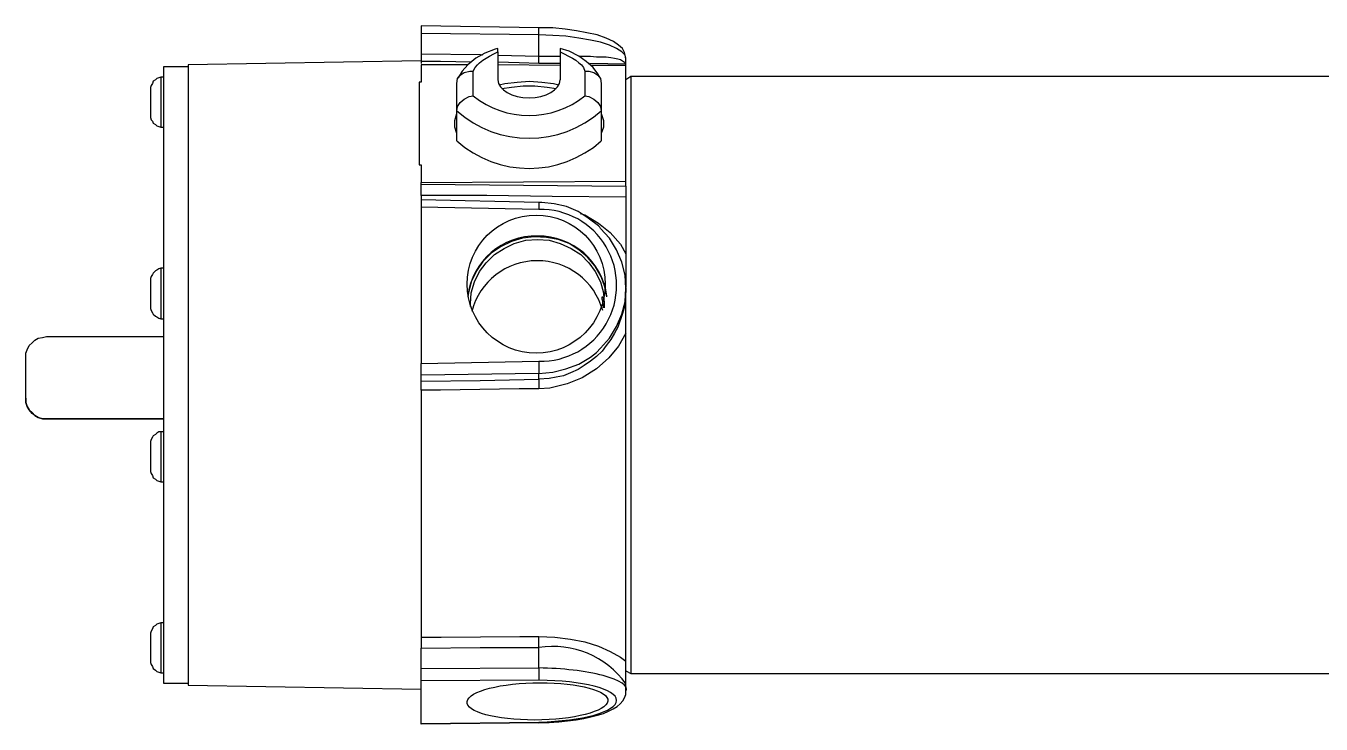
# Model space of a CAD drawing. Header units: inches. Extents: x 4 to 211, y 30 to 478.
# Drawn here: x 24.81 to 32.72, y 32.92 to 37.19 of the extents above; entities that cross this region are included whole.
import ezdxf

# ---------------------------------------------------------------- set-up
doc = ezdxf.new("R2010")
doc.units = ezdxf.units.IN
doc.header["$MEASUREMENT"] = 0

msp = doc.modelspace()

# ---------------------------------------------------------------- linework, layer by layer
for p, q in [((27.94353, 37.17561), (27.22373, 37.18816)), ((27.22373, 37.18816), (27.22373, 37.18398)), ((27.22373, 37.18398), (27.22373, 37.17979)), ((27.22373, 37.17979), (27.22373, 37.17143)), ((27.22373, 37.17143), (27.22373, 37.16306)), ((27.22373, 37.16306), (27.22373, 37.15469)), ((27.22373, 37.15469), (27.22373, 37.14213)), ((27.94353, 37.13376), (27.22373, 37.14213)), ((27.22373, 37.14213), (27.22373, 37.01658)), ((27.95609, 37.17561), (27.94353, 37.17561)), ((27.94353, 37.17143), (27.94353, 37.17561)), ((27.94353, 37.16306), (27.94353, 37.17143)), ((27.94353, 37.15469), (27.94353, 37.16306)), ((27.94353, 37.14213), (27.94353, 37.15469)), ((27.94353, 37.13376), (27.94353, 37.14213)), ((27.94353, 37.00403), (27.94353, 37.13376)), ((28.02723, 37.12958), (27.94353, 37.13376)), ((28.02723, 37.17561), (27.95609, 37.17561)), ((28.10256, 37.16724), (28.02723, 37.17561)), ((28.10674, 37.12539), (28.02723, 37.12958)), ((28.1737, 37.15887), (28.10256, 37.16724)), ((28.18626, 37.11284), (28.10674, 37.12539)), ((28.23648, 37.14632), (28.1737, 37.15887)), ((28.2574, 37.10028), (28.18626, 37.11284)), ((28.29925, 37.13376), (28.23648, 37.14632)), ((28.35365, 37.11284), (28.29925, 37.13376)), ((28.39969, 37.09191), (28.35365, 37.11284)), ((27.6757, 37.04588), (27.61292, 37.02077)), ((27.69244, 37.05006), (27.6757, 37.04588)), ((27.69244, 37.04588), (27.69244, 37.05006)), ((27.69244, 37.02914), (27.69244, 37.04588)), ((28.12767, 37.03332), (28.07326, 37.05006)), ((28.07326, 37.05006), (28.07326, 37.02914)), ((28.18626, 37.00403), (28.12767, 37.03332)), ((28.32017, 37.08773), (28.2574, 37.10028)), ((28.37458, 37.07099), (28.32017, 37.08773)), ((28.41643, 37.05006), (28.37458, 37.07099)), ((28.42898, 37.07099), (28.39969, 37.09191)), ((28.44991, 37.02914), (28.41643, 37.05006)), ((28.45409, 37.05006), (28.42898, 37.07099)), ((28.46665, 37.02495), (28.45409, 37.05006)), ((27.22373, 36.97473), (25.80086, 36.94962)), ((27.22373, 37.01658), (27.22373, 37.00403)), ((27.22373, 37.01658), (27.58363, 37.0124)), ((27.22373, 37.00403), (27.22373, 36.98729)), ((27.22373, 36.98729), (27.22373, 36.97473)), ((27.22373, 36.97473), (27.22373, 36.97055)), ((27.34091, 36.97055), (27.22373, 36.97055)), ((27.22373, 36.97055), (27.22373, 36.95799)), ((27.52923, 36.96636), (27.34091, 36.97055)), ((27.55852, 36.99147), (27.5083, 36.94962)), ((27.61292, 37.02077), (27.55852, 36.99147)), ((27.56689, 36.94962), (27.57945, 36.96218)), ((27.57945, 36.96218), (27.60037, 36.97892)), ((27.58363, 37.0124), (27.59618, 37.00821)), ((27.60037, 36.97892), (27.62129, 36.99147)), ((27.62129, 36.99147), (27.64222, 37.00403)), ((27.64222, 37.00403), (27.66733, 37.01658)), ((27.66733, 37.01658), (27.69244, 37.02914)), ((27.69244, 37.02914), (27.69244, 36.85756)), ((27.69244, 37.00821), (27.94353, 37.00403)), ((27.82217, 36.96218), (27.69244, 36.96636)), ((27.94353, 36.95799), (27.82217, 36.96218)), ((27.94353, 37.00403), (27.97283, 37.00403)), ((27.94353, 36.99566), (27.94353, 37.00403)), ((27.94353, 36.98729), (27.94353, 36.99566)), ((27.94353, 36.97892), (27.94353, 36.98729)), ((27.94353, 36.97473), (27.94353, 36.97892)), ((27.94353, 36.96636), (27.94353, 36.97473)), ((27.94353, 36.96218), (27.94353, 36.96636)), ((27.94353, 36.95799), (27.94353, 36.96218)), ((27.97701, 36.95799), (27.94353, 36.95799)), ((27.97283, 37.00403), (28.00631, 37.00403)), ((28.01049, 36.95799), (27.97701, 36.95799)), ((28.00631, 37.00403), (28.04815, 37.00403)), ((28.06489, 36.95799), (28.01049, 36.95799)), ((28.04815, 37.00403), (28.07326, 37.00403)), ((28.07326, 36.95799), (28.06489, 36.95799)), ((28.07326, 37.02914), (28.09837, 37.01658)), ((28.07326, 37.02914), (28.07326, 36.85756)), ((28.09837, 37.01658), (28.12348, 37.00403)), ((28.12348, 37.00403), (28.14859, 36.99147)), ((28.14859, 36.99147), (28.16952, 36.97892)), ((28.16952, 36.97892), (28.18626, 36.96218)), ((28.18626, 37.00403), (28.21974, 37.00403)), ((28.23229, 36.97055), (28.18626, 37.00403)), ((28.18626, 36.96218), (28.203, 36.94962)), ((28.21974, 37.00403), (28.2574, 37.00403)), ((28.27414, 36.93289), (28.23229, 36.97055)), ((28.47502, 36.95381), (28.25322, 36.95799)), ((28.2574, 37.00403), (28.29506, 36.99984)), ((28.29506, 36.99984), (28.32854, 36.99984)), ((28.32854, 36.99984), (28.35365, 36.99984)), ((28.35365, 36.99984), (28.38295, 36.99566)), ((28.38295, 36.99566), (28.40387, 36.99147)), ((28.40387, 36.99147), (28.4248, 36.98729)), ((28.4248, 36.98729), (28.44154, 36.9831)), ((28.44154, 36.9831), (28.45409, 36.97473)), ((28.47083, 37.00821), (28.44991, 37.02914)), ((28.45409, 36.97473), (28.46665, 36.96636)), ((28.47502, 36.99147), (28.46665, 37.02495)), ((28.46665, 36.96636), (28.47083, 36.95799)), ((28.47502, 36.98729), (28.47083, 37.00821)), ((28.47083, 36.95799), (28.47502, 36.95381)), ((28.47502, 36.9831), (28.47502, 36.99147)), ((28.47502, 36.94544), (28.47502, 36.98729)), ((28.47502, 36.94962), (28.47502, 36.95381)), ((25.63346, 36.8743), (25.62091, 36.87011)), ((25.63346, 36.8743), (25.63346, 36.87011)), ((25.6502, 36.8743), (25.63346, 36.8743)), ((25.80086, 36.93707), (25.6502, 36.93707)), ((25.6502, 36.93707), (25.6502, 36.93289)), ((25.6502, 36.93289), (25.6502, 36.92033)), ((25.6502, 36.92033), (25.6502, 36.89522)), ((25.6502, 36.89522), (25.6502, 36.8743)), ((25.6502, 36.8743), (25.6502, 36.87011)), ((25.80086, 36.94962), (25.80086, 36.93707)), ((25.80086, 36.93707), (25.80086, 36.91196)), ((25.80086, 36.91196), (25.80086, 36.8743)), ((25.80086, 36.8743), (25.80086, 36.82408)), ((27.22373, 36.94962), (27.22373, 36.845)), ((27.5083, 36.94962), (27.22373, 36.94962)), ((27.44553, 36.86593), (27.46227, 36.88685)), ((27.47482, 36.91196), (27.44971, 36.87011)), ((27.46227, 36.88685), (27.48738, 36.90359)), ((27.5083, 36.94962), (27.47482, 36.91196)), ((27.48738, 36.90359), (27.52086, 36.91196)), ((27.52086, 36.91196), (27.54178, 36.91196)), ((27.54178, 36.91196), (27.55434, 36.93289)), ((27.54178, 36.7613), (27.54178, 36.91196)), ((27.55434, 36.93289), (27.56689, 36.94962)), ((28.07326, 36.94544), (27.69244, 36.94962)), ((28.203, 36.94962), (28.21555, 36.93289)), ((28.21555, 36.93289), (28.22392, 36.91196)), ((28.22392, 36.91196), (28.24903, 36.91196)), ((28.22392, 36.91196), (28.22392, 36.7613)), ((28.24903, 36.91196), (28.27832, 36.90359)), ((28.47502, 36.94544), (28.26159, 36.94544)), ((28.30343, 36.89522), (28.27414, 36.93289)), ((28.27832, 36.90359), (28.30343, 36.88685)), ((28.32017, 36.86593), (28.30343, 36.89522)), ((28.30343, 36.88685), (28.32017, 36.86593)), ((28.47502, 36.23819), (28.47502, 36.94544)), ((28.50431, 36.87848), (28.47502, 36.85756)), ((28.50431, 36.87848), (28.50431, 36.8743)), ((33.0282, 36.87848), (28.50431, 36.87848)), ((28.50431, 36.8743), (28.50431, 36.86593)), ((25.57487, 36.82408), (25.57069, 36.81152)), ((25.57069, 36.81152), (25.57069, 36.79897)), ((25.57069, 36.79897), (25.57069, 36.7906)), ((25.58324, 36.83663), (25.57487, 36.82408)), ((25.58743, 36.84919), (25.58324, 36.83663)), ((25.59998, 36.85756), (25.58743, 36.84919)), ((25.60835, 36.86593), (25.59998, 36.85756)), ((25.62091, 36.87011), (25.60835, 36.86593)), ((25.63346, 36.87011), (25.63346, 36.85756)), ((25.63346, 36.85756), (25.63346, 36.83245)), ((25.63346, 36.83245), (25.63346, 36.79478)), ((25.63346, 36.79478), (25.63346, 36.75712)), ((25.6502, 36.87011), (25.6502, 36.85756)), ((25.6502, 36.85756), (25.6502, 36.83245)), ((25.6502, 36.85756), (25.6502, 36.80734)), ((25.6502, 36.83245), (25.6502, 36.79478)), ((25.6502, 36.80734), (25.6502, 36.74456)), ((25.6502, 36.79478), (25.6502, 36.75712)), ((25.80086, 36.82408), (25.80086, 36.76549)), ((27.22373, 36.845), (27.21117, 36.845)), ((27.21117, 36.845), (27.21117, 36.79897)), ((27.21117, 36.79897), (27.21117, 36.74875)), ((27.44134, 36.83663), (27.44553, 36.86593)), ((27.44134, 36.66924), (27.44134, 36.83663)), ((27.44971, 36.87011), (27.44553, 36.86593)), ((27.70081, 36.82826), (27.73429, 36.83663)), ((27.77614, 36.81152), (27.71755, 36.80315)), ((27.73429, 36.83663), (27.80962, 36.845)), ((27.84728, 36.81989), (27.77614, 36.81152)), ((27.80962, 36.845), (27.88494, 36.84919)), ((27.91842, 36.81989), (27.84728, 36.81989)), ((27.88494, 36.84919), (27.96027, 36.845)), ((27.99375, 36.81152), (27.91842, 36.81989)), ((27.96027, 36.845), (28.03142, 36.83663)), ((28.04815, 36.80315), (27.99375, 36.81152)), ((28.03142, 36.83663), (28.06489, 36.82826)), ((28.32017, 36.86593), (28.32436, 36.83663)), ((28.32436, 36.83663), (28.32436, 36.66924)), ((28.50431, 36.86593), (28.50431, 36.845)), ((28.50431, 36.845), (28.50431, 36.81152)), ((28.50431, 36.81152), (28.50431, 36.76967)), ((25.57069, 36.7906), (25.57069, 36.77386)), ((25.57069, 36.77386), (25.57069, 36.74875)), ((25.57069, 36.74875), (25.57069, 36.71945)), ((25.57069, 36.71945), (25.57069, 36.69016)), ((25.63346, 36.75712), (25.63346, 36.71109)), ((25.6502, 36.75712), (25.6502, 36.71109)), ((25.6502, 36.74456), (25.6502, 36.67342)), ((25.80086, 36.76549), (25.80086, 36.69435)), ((27.21117, 36.74875), (27.21117, 36.69435)), ((27.44553, 36.69435), (27.46227, 36.71945)), ((27.46227, 36.71945), (27.48738, 36.74038)), ((27.48738, 36.74038), (27.51667, 36.75712)), ((27.51667, 36.75712), (27.54178, 36.7613)), ((28.22392, 36.7613), (28.24903, 36.75712)), ((28.24903, 36.75712), (28.27832, 36.74038)), ((28.27832, 36.74038), (28.30343, 36.71945)), ((28.30343, 36.71945), (28.32017, 36.69435)), ((28.50431, 36.76967), (28.50431, 36.71109)), ((25.57069, 36.69016), (25.57069, 36.66505)), ((25.57069, 36.66505), (25.57069, 36.64831)), ((25.57069, 36.64831), (25.57069, 36.64413)), ((25.57069, 36.64413), (25.57069, 36.62739)), ((25.63346, 36.71109), (25.63346, 36.66924)), ((25.63346, 36.66924), (25.63346, 36.63157)), ((25.6502, 36.71109), (25.6502, 36.66924)), ((25.6502, 36.67342), (25.6502, 36.58972)), ((25.6502, 36.66924), (25.6502, 36.63157)), ((25.80086, 36.69435), (25.80086, 36.61065)), ((27.21117, 36.69435), (27.21117, 36.63157)), ((27.42879, 36.61065), (27.44134, 36.6525)), ((27.44134, 36.66924), (27.44553, 36.69435)), ((27.44134, 36.4851), (27.44134, 36.66924)), ((28.32017, 36.69435), (28.32436, 36.66924)), ((28.32436, 36.66924), (28.32436, 36.4851)), ((28.32436, 36.6525), (28.33691, 36.61065)), ((28.50431, 36.71109), (28.50431, 36.64413)), ((28.50431, 36.64413), (28.50431, 36.56461)), ((25.57069, 36.62739), (25.57487, 36.61483)), ((25.57487, 36.61483), (25.58324, 36.60646)), ((25.58324, 36.60646), (25.58743, 36.59391)), ((25.58743, 36.59391), (25.59998, 36.58554)), ((25.59998, 36.58554), (25.60835, 36.57717)), ((25.60835, 36.57717), (25.62091, 36.57298)), ((25.62091, 36.57298), (25.63346, 36.5688)), ((25.63346, 36.63157), (25.63346, 36.59809)), ((25.63346, 36.59809), (25.63346, 36.57717)), ((25.63346, 36.57717), (25.63346, 36.5688)), ((25.63346, 36.5688), (25.6502, 36.5688)), ((25.6502, 36.63157), (25.6502, 36.59809)), ((25.6502, 36.59809), (25.6502, 36.57717)), ((25.6502, 36.58972), (25.6502, 36.49765)), ((25.80086, 36.61065), (25.80086, 36.51858)), ((27.21117, 36.63157), (27.21117, 36.5688)), ((27.21117, 36.5688), (27.21117, 36.49347)), ((27.42879, 36.5688), (27.42879, 36.61065)), ((27.44134, 36.53113), (27.42879, 36.5688)), ((28.33691, 36.5688), (28.32436, 36.53113)), ((28.33691, 36.61065), (28.33691, 36.5688)), ((28.50431, 36.56461), (28.50431, 36.47255)), ((25.6502, 36.49765), (25.6502, 36.39303)), ((25.80086, 36.51858), (25.80086, 36.41814)), ((27.21117, 36.49347), (27.21117, 36.41814)), ((25.80086, 36.41814), (25.80086, 36.30515)), ((27.21117, 36.41814), (27.21117, 36.33863)), ((28.50431, 36.47255), (28.50431, 36.37629)), ((25.6502, 36.39303), (25.6502, 36.28004)), ((27.21117, 36.33863), (27.22373, 36.33863)), ((27.22373, 36.33863), (27.22373, 36.22982)), ((28.50431, 36.37629), (28.50431, 36.26748)), ((25.6502, 36.28004), (25.6502, 36.15868)), ((25.80086, 36.30515), (25.80086, 36.18797)), ((28.50431, 36.26748), (28.50431, 36.15031)), ((25.80086, 36.18797), (25.80086, 36.06242)), ((27.22373, 36.22982), (28.47502, 36.23819)), ((27.22373, 36.22145), (27.22373, 36.22982)), ((27.22373, 36.2089), (27.22373, 36.22145)), ((27.22373, 36.22145), (28.47502, 36.2089)), ((27.22373, 36.19216), (27.22373, 36.2089)), ((27.22373, 36.17123), (27.22373, 36.19216)), ((27.22373, 36.15031), (27.22373, 36.17123)), ((28.47502, 36.2089), (28.47502, 36.23819)), ((28.47502, 36.2089), (28.47502, 36.19216)), ((28.47502, 36.19216), (28.47502, 36.17123)), ((28.47502, 36.17123), (28.47502, 36.15449)), ((25.6502, 36.15868), (25.6502, 36.03313)), ((27.56689, 36.15031), (27.22373, 36.15031)), ((27.22373, 36.15031), (27.22373, 36.11264)), ((27.94353, 36.10846), (27.22373, 36.1252)), ((27.22373, 36.1252), (27.22373, 36.12101)), ((27.22373, 36.12101), (27.22373, 36.11683)), ((27.22373, 36.11683), (27.22373, 36.10846)), ((27.22373, 36.10846), (27.22373, 36.10009)), ((27.22373, 36.10009), (27.22373, 36.09172)), ((27.22373, 36.09172), (27.22373, 36.07916)), ((27.62548, 36.15031), (27.56689, 36.15031)), ((28.02305, 36.14612), (27.62548, 36.15031)), ((27.94353, 36.10846), (27.94353, 36.10427)), ((27.96027, 36.10846), (27.94353, 36.10846)), ((27.94353, 36.10427), (27.94353, 36.0959)), ((27.94353, 36.0959), (27.94353, 36.08753)), ((27.94353, 36.08753), (27.94353, 36.07498)), ((28.0356, 36.10009), (27.96027, 36.10846)), ((28.47502, 36.14194), (28.02305, 36.14612)), ((28.11093, 36.08335), (28.0356, 36.10009)), ((28.18207, 36.05405), (28.11093, 36.08335)), ((28.47502, 36.15449), (28.47502, 36.14194)), ((28.47502, 36.14194), (28.47502, 36.00802)), ((28.50431, 36.15031), (28.50431, 36.02476)), ((25.6502, 36.03313), (25.6502, 35.89503)), ((25.80086, 36.06242), (25.80086, 35.92851)), ((27.94353, 36.06661), (27.22373, 36.07916)), ((27.22373, 36.07916), (27.22373, 35.12501)), ((27.94353, 36.07498), (27.94353, 36.06661)), ((28.24485, 36.01221), (28.18207, 36.05405)), ((28.19463, 36.0415), (28.22392, 36.03313)), ((28.22392, 36.03313), (28.30762, 35.98291)), ((28.30762, 35.96617), (28.24485, 36.01221)), ((28.47502, 36.00802), (28.47502, 35.86573)), ((28.50431, 36.02476), (28.50431, 35.89503)), ((25.80086, 35.92851), (25.80086, 35.79041)), ((28.30762, 35.98291), (28.37876, 35.92432)), ((28.31599, 35.9578), (28.30762, 35.96617)), ((28.32017, 35.94943), (28.31599, 35.9578)), ((28.37458, 35.89084), (28.32017, 35.94943)), ((28.37876, 35.92432), (28.44154, 35.85318)), ((25.6502, 35.89503), (25.6502, 35.75693)), ((27.77614, 35.86992), (27.70918, 35.83644)), ((27.7301, 35.82807), (27.79288, 35.85736)), ((27.84309, 35.89084), (27.77614, 35.86992)), ((27.79288, 35.85736), (27.86402, 35.87829)), ((27.91424, 35.89921), (27.84309, 35.89084)), ((27.86402, 35.87829), (27.93516, 35.88247)), ((27.98957, 35.89503), (27.91424, 35.89921)), ((27.93516, 35.88247), (28.00631, 35.87829)), ((28.06071, 35.88247), (27.98957, 35.89503)), ((28.00631, 35.87829), (28.07326, 35.85736)), ((28.12767, 35.85736), (28.06071, 35.88247)), ((28.07326, 35.85736), (28.14022, 35.82807)), ((28.18626, 35.8197), (28.12767, 35.85736)), ((28.41643, 35.8197), (28.37458, 35.89084)), ((28.44154, 35.85318), (28.47502, 35.79459)), ((28.47502, 35.86573), (28.47502, 35.79459)), ((28.50431, 35.89503), (28.50431, 35.75693)), ((25.80086, 35.79041), (25.80086, 35.64812)), ((27.65059, 35.79878), (27.60037, 35.74856)), ((27.62129, 35.74019), (27.67151, 35.79041)), ((27.70918, 35.83644), (27.65059, 35.79878)), ((27.67151, 35.79041), (27.7301, 35.82807)), ((28.14022, 35.82807), (28.19881, 35.79041)), ((28.24066, 35.77367), (28.18626, 35.8197)), ((28.19881, 35.79041), (28.24903, 35.74019)), ((28.28669, 35.71926), (28.24066, 35.77367)), ((28.44991, 35.74437), (28.41643, 35.8197)), ((28.47502, 35.79459), (28.47502, 35.68997)), ((25.59998, 35.68997), (25.58743, 35.67741)), ((25.60835, 35.69415), (25.59998, 35.68997)), ((25.62091, 35.70252), (25.60835, 35.69415)), ((25.63346, 35.70671), (25.62091, 35.70252)), ((25.63346, 35.70671), (25.63346, 35.69415)), ((25.6502, 35.70671), (25.63346, 35.70671)), ((25.63346, 35.69415), (25.63346, 35.67741)), ((25.6502, 35.75693), (25.6502, 35.61045)), ((27.56271, 35.68997), (27.52923, 35.62301)), ((27.55015, 35.62301), (27.57945, 35.68578)), ((27.60037, 35.74856), (27.56271, 35.68997)), ((27.57945, 35.68578), (27.62129, 35.74019)), ((28.24903, 35.74019), (28.28669, 35.68578)), ((28.32436, 35.65649), (28.28669, 35.71926)), ((28.28669, 35.68578), (28.32017, 35.62301)), ((28.47083, 35.66486), (28.44991, 35.74437)), ((28.47502, 35.68997), (28.47502, 35.58953)), ((28.50431, 35.75693), (28.50431, 35.61882)), ((25.57487, 35.65649), (25.57069, 35.64393)), ((25.57069, 35.64393), (25.57069, 35.63138)), ((25.57069, 35.63138), (25.57069, 35.62301)), ((25.57069, 35.62301), (25.57069, 35.60627)), ((25.58324, 35.66904), (25.57487, 35.65649)), ((25.58743, 35.67741), (25.58324, 35.66904)), ((25.63346, 35.67741), (25.63346, 35.64393)), ((25.63346, 35.64393), (25.63346, 35.60627)), ((25.6502, 35.61045), (25.6502, 35.46398)), ((25.80086, 35.64812), (25.80086, 35.50165)), ((27.52923, 35.62301), (27.51249, 35.55605)), ((27.52923, 35.55605), (27.55015, 35.62301)), ((28.32017, 35.62301), (28.33691, 35.55605)), ((28.34528, 35.59371), (28.32436, 35.65649)), ((28.47502, 35.58534), (28.47083, 35.66486)), ((28.50431, 35.61882), (28.50431, 35.47235)), ((25.57069, 35.60627), (25.57069, 35.58116)), ((25.57069, 35.58116), (25.57069, 35.55187)), ((25.57069, 35.55187), (25.57069, 35.52257)), ((25.63346, 35.60627), (25.63346, 35.56442)), ((25.63346, 35.56442), (25.63346, 35.52257)), ((27.51249, 35.55605), (27.5083, 35.53094)), ((27.52504, 35.48909), (27.52923, 35.55605)), ((28.32854, 35.52676), (28.32854, 35.53094)), ((28.32854, 35.53094), (28.33273, 35.53094)), ((28.33273, 35.53094), (28.33273, 35.52676)), ((28.33691, 35.55605), (28.3411, 35.48909)), ((28.35784, 35.53094), (28.34528, 35.59371)), ((28.47083, 35.50165), (28.47502, 35.58534)), ((28.47502, 35.57279), (28.47083, 35.5142)), ((28.47502, 35.58534), (28.47502, 35.57279)), ((28.47502, 35.50165), (28.47502, 35.57279)), ((25.57069, 35.52257), (25.57069, 35.49328)), ((25.57069, 35.49328), (25.57069, 35.48072)), ((25.57069, 35.48072), (25.57069, 35.47235)), ((25.57069, 35.47235), (25.57069, 35.4598)), ((25.57069, 35.4598), (25.57487, 35.44724)), ((25.63346, 35.52257), (25.63346, 35.48072)), ((25.63346, 35.48072), (25.63346, 35.44724)), ((25.6502, 35.46398), (25.6502, 35.31333)), ((25.80086, 35.50165), (25.80086, 35.35099)), ((27.52504, 35.47235), (27.52504, 35.48909)), ((28.32854, 35.52257), (28.32854, 35.52676)), ((28.32854, 35.51839), (28.32854, 35.52257)), ((28.33273, 35.50583), (28.32854, 35.51839)), ((28.33273, 35.52676), (28.33691, 35.52257)), ((28.33273, 35.50165), (28.33273, 35.50583)), ((28.33273, 35.49328), (28.33273, 35.50165)), ((28.33691, 35.48072), (28.33273, 35.49328)), ((28.33691, 35.52257), (28.33691, 35.51839)), ((28.33691, 35.51839), (28.33691, 35.5142)), ((28.33691, 35.5142), (28.33691, 35.51002)), ((28.33691, 35.51002), (28.3411, 35.50165)), ((28.33691, 35.47235), (28.33691, 35.48072)), ((28.33691, 35.46398), (28.33691, 35.47235)), ((28.3411, 35.50165), (28.3411, 35.49746)), ((28.3411, 35.49746), (28.3411, 35.48909)), ((28.3411, 35.48909), (28.3411, 35.48072)), ((28.3411, 35.48909), (28.3411, 35.46398)), ((28.44991, 35.42632), (28.47083, 35.50165)), ((28.46665, 35.47235), (28.45409, 35.4305)), ((28.47083, 35.5142), (28.46665, 35.47235)), ((28.47502, 35.4305), (28.47502, 35.50165)), ((28.50431, 35.47235), (28.50431, 35.32588)), ((25.57487, 35.44724), (25.58324, 35.43469)), ((25.58324, 35.43469), (25.58743, 35.42632)), ((25.58743, 35.42632), (25.59998, 35.41376)), ((25.59998, 35.41376), (25.60835, 35.40958)), ((25.60835, 35.40958), (25.62091, 35.40121)), ((25.62091, 35.40121), (25.63346, 35.39702)), ((25.63346, 35.44724), (25.63346, 35.41795)), ((25.63346, 35.41795), (25.63346, 35.40121)), ((25.63346, 35.40121), (25.63346, 35.39702)), ((25.63346, 35.39702), (25.6502, 35.39702)), ((28.41643, 35.35099), (28.44991, 35.42632)), ((28.45409, 35.4305), (28.4248, 35.34681)), ((28.47502, 35.36773), (28.47502, 35.4305)), ((25.6502, 35.31333), (25.6502, 35.15848)), ((25.80086, 35.35099), (25.80086, 35.19615)), ((28.37458, 35.27985), (28.41643, 35.35099)), ((28.40387, 35.30914), (28.38295, 35.27148)), ((28.4248, 35.34681), (28.40387, 35.30914)), ((28.47502, 35.30914), (28.42898, 35.22963)), ((28.47502, 35.30914), (28.47502, 35.36773)), ((28.47502, 35.25892), (28.47502, 35.30914)), ((28.50431, 35.32588), (28.50431, 35.17522)), ((24.81741, 35.2087), (24.82996, 35.23381)), ((24.82996, 35.23381), (24.8467, 35.25055)), ((24.8467, 35.25055), (24.86344, 35.26729)), ((24.86344, 35.26729), (24.88436, 35.27985)), ((24.88436, 35.27985), (24.90947, 35.28403)), ((24.90947, 35.28403), (24.93458, 35.28822)), ((24.93458, 35.28822), (25.6502, 35.28822)), ((28.29506, 35.19196), (28.32017, 35.21707)), ((28.32017, 35.21707), (28.37458, 35.27985)), ((28.35365, 35.23381), (28.32854, 35.20033)), ((28.38295, 35.27148), (28.35365, 35.23381)), ((28.42898, 35.22963), (28.37039, 35.15848)), ((28.47502, 35.09571), (28.47502, 35.25892)), ((24.80904, 35.18778), (24.81741, 35.2087)), ((24.80904, 35.16267), (24.80904, 35.18778)), ((24.80904, 34.91157), (24.80904, 35.16267)), ((25.6502, 35.15848), (25.6502, 35.00783)), ((25.80086, 35.19615), (25.80086, 35.04549)), ((27.22373, 35.12501), (27.94353, 35.13756)), ((27.94353, 35.13756), (27.94353, 35.12501)), ((28.18626, 35.12082), (28.2574, 35.16267)), ((28.2574, 35.13756), (28.21974, 35.11245)), ((28.2574, 35.16267), (28.29506, 35.19196)), ((28.29506, 35.16685), (28.2574, 35.13756)), ((28.32854, 35.20033), (28.29506, 35.16685)), ((28.37039, 35.15848), (28.29506, 35.09153)), ((28.50431, 35.17522), (28.50431, 35.02457)), ((27.22373, 35.11245), (27.22373, 35.12501)), ((27.22373, 35.10408), (27.22373, 35.11245)), ((27.22373, 35.09153), (27.22373, 35.10408)), ((27.22373, 35.07897), (27.22373, 35.09153)), ((27.22373, 35.0706), (27.22373, 35.07897)), ((27.22373, 35.06223), (27.22373, 35.0706)), ((27.22373, 35.05805), (27.22373, 35.06223)), ((27.94353, 35.06223), (27.22373, 35.05386)), ((27.22373, 35.05386), (27.22373, 35.05805)), ((27.22373, 35.0162), (27.22373, 35.05386)), ((27.94353, 35.12501), (27.94353, 35.11245)), ((27.94353, 35.11245), (27.94353, 35.0999)), ((27.94353, 35.0999), (27.94353, 35.09153)), ((27.94353, 35.09153), (27.94353, 35.07897)), ((27.94353, 35.07897), (27.94353, 35.07479)), ((27.94353, 35.07479), (27.94353, 35.06642)), ((27.94353, 35.06223), (28.02723, 35.0706)), ((27.94353, 35.06642), (27.94353, 35.06223)), ((27.94353, 35.02875), (27.94353, 35.06223)), ((28.02723, 35.0706), (28.10674, 35.09153)), ((28.13604, 35.06642), (28.09419, 35.04968)), ((28.10674, 35.09153), (28.18626, 35.12082)), ((28.18207, 35.08734), (28.13604, 35.06642)), ((28.21974, 35.11245), (28.18207, 35.08734)), ((28.29506, 35.09153), (28.20718, 35.03712)), ((28.47502, 34.9325), (28.47502, 35.09571)), ((25.6502, 35.00783), (25.6502, 34.85299)), ((25.80086, 35.04549), (25.80086, 34.89065)), ((27.22373, 35.0162), (27.58363, 35.02038)), ((27.22373, 35.01201), (27.22373, 35.0162)), ((27.22373, 34.99946), (27.22373, 35.01201)), ((27.22373, 34.98272), (27.22373, 34.99946)), ((27.22373, 34.96179), (27.22373, 34.98272)), ((27.58363, 35.02038), (27.94353, 35.02875)), ((28.00631, 35.03294), (27.94353, 35.02875)), ((27.94353, 35.02875), (27.94353, 35.02457)), ((27.94353, 35.02457), (27.94353, 35.02038)), ((27.94353, 35.02038), (27.94353, 35.01201)), ((27.94353, 35.01201), (27.94353, 35.00783)), ((27.94353, 35.00783), (27.94353, 34.99946)), ((27.94353, 34.99946), (27.94353, 34.99109)), ((27.94353, 34.99109), (27.94353, 34.98272)), ((27.94353, 34.98272), (27.94353, 34.97016)), ((28.01049, 34.97435), (27.94353, 34.97016)), ((28.04815, 35.04131), (28.00631, 35.03294)), ((28.11511, 34.99946), (28.01049, 34.97435)), ((28.09419, 35.04968), (28.04815, 35.04131)), ((28.20718, 35.03712), (28.11511, 34.99946)), ((28.50431, 35.02457), (28.50431, 34.87391)), ((24.80904, 34.91157), (24.80904, 34.88647)), ((24.80904, 34.88647), (24.80904, 34.91157)), ((27.34091, 34.96179), (27.22373, 34.96179)), ((27.22373, 34.96179), (27.22373, 34.81532)), ((27.82217, 34.97016), (27.34091, 34.96179)), ((27.94353, 34.97016), (27.82217, 34.97016)), ((28.47502, 34.77347), (28.47502, 34.9325)), ((24.80904, 34.88647), (24.81741, 34.86136)), ((24.81741, 34.86136), (24.80904, 34.88647)), ((24.81741, 34.86136), (24.82996, 34.84043)), ((24.82996, 34.84043), (24.81741, 34.86136)), ((24.82996, 34.84043), (24.8467, 34.82369)), ((24.8467, 34.81951), (24.82996, 34.84043)), ((24.8467, 34.82369), (24.86344, 34.80695)), ((24.86344, 34.80695), (24.8467, 34.81951)), ((25.6502, 34.85299), (25.6502, 34.70233)), ((25.80086, 34.89065), (25.80086, 34.73999)), ((27.22373, 34.81532), (27.22373, 34.56841)), ((28.50431, 34.87391), (28.50431, 34.72325)), ((24.86344, 34.80695), (24.88436, 34.7944)), ((24.88436, 34.7944), (24.86344, 34.80695)), ((24.88436, 34.7944), (24.90947, 34.78603)), ((24.90947, 34.78603), (24.88436, 34.7944)), ((24.90947, 34.78603), (24.93458, 34.78603)), ((24.93458, 34.78603), (24.90947, 34.78603)), ((24.93458, 34.78603), (24.93458, 34.78603)), ((25.6502, 34.78603), (24.93458, 34.78603)), ((24.93458, 34.78603), (25.6502, 34.78603)), ((25.80086, 34.73999), (25.80086, 34.58934)), ((28.47502, 34.61863), (28.47502, 34.77347)), ((25.57487, 34.66048), (25.57069, 34.64793)), ((25.58324, 34.67304), (25.57487, 34.66048)), ((25.58743, 34.6814), (25.58324, 34.67304)), ((25.59998, 34.68977), (25.58743, 34.6814)), ((25.60835, 34.69814), (25.59998, 34.68977)), ((25.62091, 34.70651), (25.60835, 34.69814)), ((25.63346, 34.70651), (25.62091, 34.70651)), ((25.63346, 34.70651), (25.63346, 34.69814)), ((25.6502, 34.70651), (25.63346, 34.70651)), ((25.63346, 34.69814), (25.63346, 34.6814)), ((25.63346, 34.6814), (25.63346, 34.64793)), ((25.6502, 34.70233), (25.6502, 34.55167)), ((28.50431, 34.72325), (28.50431, 34.57678)), ((25.57069, 34.64793), (25.57069, 34.63537)), ((25.57069, 34.63537), (25.57069, 34.627)), ((25.57069, 34.627), (25.57069, 34.61026)), ((25.57069, 34.61026), (25.57069, 34.58515)), ((25.57069, 34.58515), (25.57069, 34.55586)), ((25.63346, 34.64793), (25.63346, 34.61026)), ((25.63346, 34.61026), (25.63346, 34.56841)), ((25.80086, 34.58934), (25.80086, 34.44287)), ((28.47502, 34.4596), (28.47502, 34.61863)), ((25.57069, 34.55586), (25.57069, 34.52238)), ((25.57069, 34.52238), (25.57069, 34.49727)), ((25.63346, 34.56841), (25.63346, 34.52656)), ((25.63346, 34.52656), (25.63346, 34.48471)), ((25.6502, 34.55167), (25.6502, 34.4052)), ((27.22373, 34.56841), (27.22373, 34.32987)), ((28.50431, 34.57678), (28.50431, 34.4345)), ((25.57069, 34.49727), (25.57069, 34.48053)), ((25.57069, 34.48053), (25.57069, 34.47634)), ((25.57069, 34.47634), (25.57069, 34.46379)), ((25.57069, 34.46379), (25.57487, 34.45123)), ((25.57487, 34.45123), (25.58324, 34.43868)), ((25.58324, 34.43868), (25.58743, 34.42613)), ((25.58743, 34.42613), (25.59998, 34.41776)), ((25.63346, 34.48471), (25.63346, 34.44705)), ((25.63346, 34.44705), (25.63346, 34.42194)), ((25.63346, 34.42194), (25.63346, 34.4052)), ((25.80086, 34.44287), (25.80086, 34.30058)), ((28.47502, 34.30895), (28.47502, 34.4596)), ((28.50431, 34.4345), (28.50431, 34.29221)), ((25.59998, 34.41776), (25.60835, 34.40939)), ((25.60835, 34.40939), (25.62091, 34.4052)), ((25.62091, 34.4052), (25.63346, 34.40102)), ((25.63346, 34.4052), (25.63346, 34.40102)), ((25.63346, 34.40102), (25.6502, 34.40102)), ((25.6502, 34.4052), (25.6502, 34.26291)), ((25.6502, 34.26291), (25.6502, 34.12481)), ((25.80086, 34.30058), (25.80086, 34.16248)), ((27.22373, 34.32987), (27.22373, 34.10389)), ((28.47502, 34.16666), (28.47502, 34.30895)), ((28.50431, 34.29221), (28.50431, 34.15829)), ((25.6502, 34.12481), (25.6502, 33.99508)), ((25.80086, 34.16248), (25.80086, 34.03274)), ((27.22373, 34.10389), (27.22373, 33.89464)), ((28.47502, 34.02856), (28.47502, 34.16666)), ((28.50431, 34.15829), (28.50431, 34.03274)), ((25.80086, 34.03274), (25.80086, 33.9072)), ((28.47502, 33.89883), (28.47502, 34.02856)), ((28.50431, 34.03274), (28.50431, 33.91138)), ((25.6502, 33.99508), (25.6502, 33.87372)), ((25.6502, 33.87372), (25.6502, 33.75654)), ((25.80086, 33.9072), (25.80086, 33.78583)), ((27.22373, 33.89464), (27.22373, 33.70214)), ((28.47502, 33.77328), (28.47502, 33.89883)), ((28.50431, 33.91138), (28.50431, 33.79839)), ((28.50431, 33.79839), (28.50431, 33.69377)), ((25.6502, 33.75654), (25.6502, 33.64773)), ((25.80086, 33.78583), (25.80086, 33.67703)), ((28.47502, 33.66029), (28.47502, 33.77328)), ((25.6502, 33.64773), (25.6502, 33.55148)), ((25.80086, 33.67703), (25.80086, 33.57659)), ((27.22373, 33.70214), (27.22373, 33.53893)), ((28.47502, 33.55985), (28.47502, 33.66029)), ((28.50431, 33.69377), (28.50431, 33.59751)), ((25.6502, 33.55148), (25.6502, 33.4636)), ((25.80086, 33.57659), (25.80086, 33.48452)), ((28.47502, 33.48452), (28.47502, 33.55985)), ((28.50431, 33.59751), (28.50431, 33.50963)), ((25.57487, 33.48871), (25.57069, 33.47615)), ((25.57069, 33.47615), (25.57069, 33.4636)), ((25.58324, 33.50126), (25.57487, 33.48871)), ((25.58743, 33.51382), (25.58324, 33.50126)), ((25.59998, 33.52219), (25.58743, 33.51382)), ((25.60835, 33.53056), (25.59998, 33.52219)), ((25.62091, 33.53474), (25.60835, 33.53056)), ((25.63346, 33.53893), (25.62091, 33.53474)), ((25.63346, 33.53893), (25.63346, 33.53474)), ((25.6502, 33.53893), (25.63346, 33.53893)), ((25.63346, 33.53474), (25.63346, 33.52219)), ((25.63346, 33.52219), (25.63346, 33.49708)), ((25.63346, 33.49708), (25.63346, 33.4636)), ((25.80086, 33.48452), (25.80086, 33.40501)), ((27.22373, 33.53893), (27.22373, 33.45104)), ((28.47502, 33.41756), (28.47502, 33.48452)), ((28.50431, 33.50963), (28.50431, 33.4343)), ((25.57069, 33.4636), (25.57069, 33.45941)), ((25.57069, 33.45941), (25.57069, 33.44267)), ((25.57069, 33.44267), (25.57069, 33.41338)), ((25.57069, 33.41338), (25.57069, 33.38408)), ((25.63346, 33.4636), (25.63346, 33.42175)), ((25.63346, 33.42175), (25.63346, 33.3799)), ((25.6502, 33.4636), (25.6502, 33.38827)), ((25.80086, 33.40501), (25.80086, 33.33386)), ((27.22373, 33.45104), (27.22373, 33.44267)), ((27.22373, 33.45104), (27.34509, 33.45104)), ((27.22373, 33.44267), (27.22373, 33.42593)), ((27.22373, 33.42593), (27.22373, 33.40501)), ((27.22373, 33.40501), (27.22373, 33.38408)), ((27.34509, 33.45104), (27.82635, 33.45523)), ((27.82635, 33.45523), (27.94353, 33.45523)), ((27.94353, 33.45104), (27.94353, 33.45523)), ((27.94353, 33.45523), (28.03978, 33.45104)), ((27.94353, 33.44267), (27.94353, 33.45104)), ((27.94353, 33.4343), (27.94353, 33.44267)), ((27.94353, 33.42593), (27.94353, 33.4343)), ((27.94353, 33.41756), (27.94353, 33.42593)), ((27.94353, 33.40919), (27.94353, 33.41756)), ((27.94353, 33.40082), (27.94353, 33.40919)), ((27.94353, 33.38827), (27.94353, 33.40082)), ((28.03978, 33.45104), (28.13604, 33.43849)), ((28.13604, 33.43849), (28.22392, 33.42175)), ((28.22392, 33.42175), (28.30762, 33.39664)), ((28.30762, 33.39664), (28.37876, 33.36316)), ((28.47502, 33.35897), (28.47502, 33.41756)), ((28.50431, 33.4343), (28.50431, 33.37153)), ((25.57069, 33.38408), (25.57069, 33.35479)), ((25.57069, 33.35479), (25.57069, 33.32968)), ((25.57069, 33.32968), (25.57069, 33.31294)), ((25.57069, 33.31294), (25.57069, 33.30876)), ((25.63346, 33.3799), (25.63346, 33.33386)), ((25.63346, 33.33386), (25.63346, 33.2962)), ((25.6502, 33.38827), (25.6502, 33.32131)), ((25.6502, 33.32131), (25.6502, 33.26691)), ((25.80086, 33.33386), (25.80086, 33.27528)), ((27.22373, 33.38408), (27.58363, 33.38827)), ((27.22373, 33.25854), (27.22373, 33.38408)), ((27.58363, 33.38827), (27.94353, 33.38827)), ((27.94353, 33.26272), (27.94353, 33.38827)), ((28.37876, 33.36316), (28.44154, 33.32968)), ((28.44154, 33.32968), (28.47502, 33.30457)), ((28.47502, 33.30457), (28.47502, 33.35897)), ((28.50431, 33.37153), (28.50431, 33.32131)), ((28.50431, 33.32131), (28.50431, 33.27946)), ((25.57069, 33.30876), (25.57069, 33.2962)), ((25.57069, 33.2962), (25.57487, 33.28365)), ((25.57487, 33.28365), (25.58324, 33.27109)), ((25.58324, 33.27109), (25.58743, 33.25854)), ((25.58743, 33.25854), (25.59998, 33.25017)), ((25.59998, 33.25017), (25.60835, 33.2418)), ((25.60835, 33.2418), (25.62091, 33.23761)), ((25.62091, 33.23761), (25.63346, 33.23343)), ((25.63346, 33.2962), (25.63346, 33.26691)), ((25.63346, 33.26691), (25.63346, 33.2418)), ((25.63346, 33.2418), (25.63346, 33.23343)), ((25.63346, 33.23343), (25.6502, 33.23343)), ((25.6502, 33.26691), (25.6502, 33.22506)), ((25.80086, 33.27528), (25.80086, 33.22924)), ((27.22373, 33.25854), (27.94353, 33.26272)), ((27.22373, 33.24598), (27.22373, 33.25854)), ((27.22373, 33.23343), (27.22373, 33.24598)), ((27.22373, 33.22506), (27.22373, 33.23343)), ((27.94353, 33.26272), (27.94353, 33.25017)), ((27.94353, 33.25017), (27.94353, 33.23761)), ((27.94353, 33.23761), (27.94353, 33.22506)), ((28.47502, 33.24598), (28.47502, 33.30457)), ((28.47502, 33.16647), (28.47502, 33.24598)), ((28.47502, 33.24598), (28.50431, 33.22924)), ((28.50431, 33.27946), (28.50431, 33.25017)), ((28.50431, 33.25017), (28.50431, 33.23343)), ((28.50431, 33.23343), (28.50431, 33.22924)), ((25.6502, 33.22506), (25.6502, 33.19576)), ((25.6502, 33.19576), (25.6502, 33.17484)), ((25.6502, 33.17484), (25.6502, 33.17065)), ((25.6502, 33.17065), (25.80086, 33.17065)), ((25.80086, 33.22924), (25.80086, 33.19158)), ((25.80086, 33.19158), (25.80086, 33.17065)), ((25.80086, 33.17065), (25.80086, 33.1581)), ((25.80086, 33.1581), (27.22373, 33.13299)), ((27.22373, 33.2125), (27.22373, 33.22506)), ((27.22373, 33.20413), (27.22373, 33.2125)), ((27.22373, 33.19576), (27.22373, 33.20413)), ((27.22373, 33.18739), (27.22373, 33.19576)), ((27.94353, 33.18739), (27.22373, 33.18321)), ((27.22373, 33.18321), (27.22373, 33.18739)), ((27.22373, 32.92374), (27.22373, 33.18321)), ((27.94353, 33.22506), (27.94353, 33.21669)), ((27.94353, 33.21669), (27.94353, 33.20413)), ((27.94353, 33.20413), (27.94353, 33.19576)), ((27.94353, 33.19576), (27.94353, 33.19158)), ((27.94353, 33.19158), (27.94353, 33.18739)), ((28.47502, 33.12043), (28.47502, 33.16647)), ((28.50431, 33.22924), (33.0282, 33.22924)), ((27.22373, 32.92374), (27.94353, 32.93211)), ((27.94353, 32.92793), (27.22373, 32.91956)), ((27.22373, 32.91956), (27.22373, 32.92374)), ((27.94353, 32.93211), (27.94353, 32.92793))]:
    msp.add_line(p, q)
msp.add_circle((27.9262, 35.60976), 0.42215)
for centre, radius, start, end in [((27.88285, 37.17987), 0.53993, 230.824803, 309.175197), ((27.88285, 37.1644), 0.66341, 228.278339, 311.721661), ((27.88285, 36.98026), 0.66341, 228.278339, 311.721661), ((27.95333, 35.60208), 0.46463, 268.791957, 91.208043), ((27.92369, 35.48518), 0.41838, 88.428367, 173.143276), ((27.94022, 35.48251), 0.42091, 7.180444, 90.68912), ((27.93362, 35.3393), 0.41344, 15.134308, 165.465643), ((28.02848, 32.84415), 0.55071, 35.822842, 98.873374)]:
    msp.add_arc(centre, radius, start, end)
for centre, major_axis, ratio, start_param, end_param in [((27.88285, 36.8604), (-0.19047, 0), 0.5861846, 0.0254305, 3.1161622), ((28.03397, 33.15748), (-0.44427, 0.02624), 0.2295323, 3.0338813, 4.9309274), ((27.93393, 33.05874), (0.43011, 0.00577), 0.2648852, 3.1004724, 9.3836577), ((27.91987, 33.05951), (0.49799, 0.00558), 0.2565698, 4.7570404, 7.8035841), ((26.97099, 33.40057), (-1.50226, 0.30005), 0.243979, 2.3226338, 3.1947729)]:
    msp.add_ellipse(centre, major_axis=major_axis, ratio=ratio, start_param=start_param, end_param=end_param)

doc.saveas('drawing.dxf')
